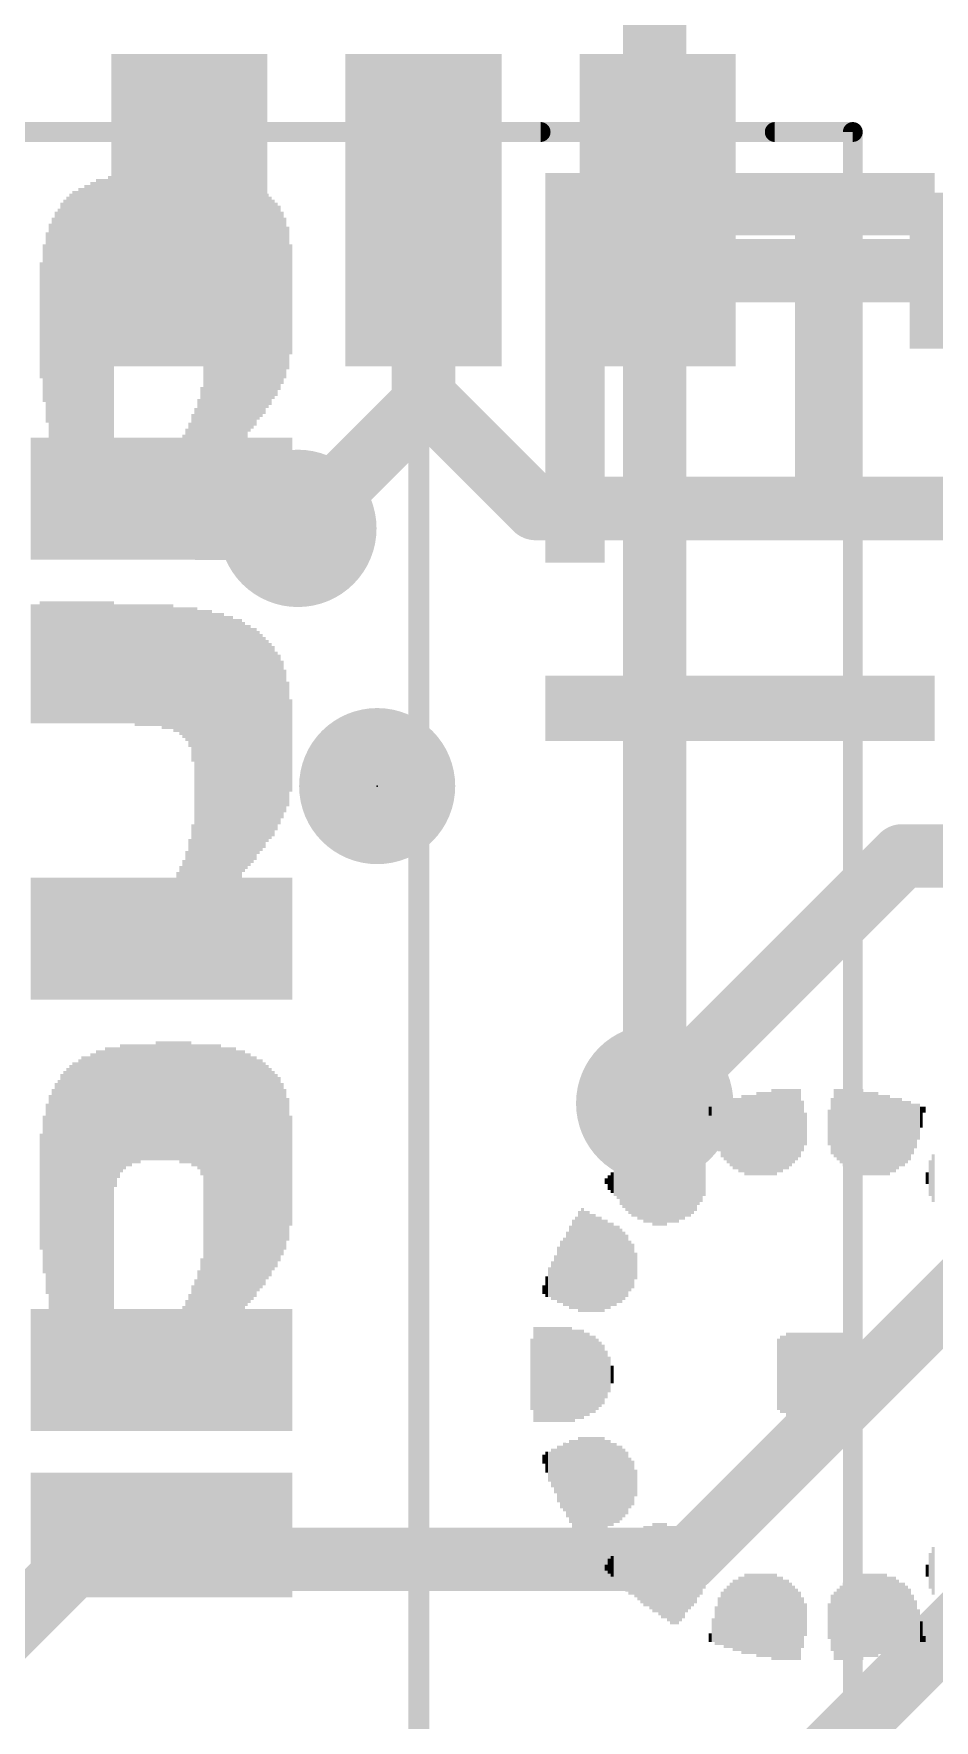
# Model space of a CAD drawing. Extents: x -15.4 to 15.4, y -15.6 to 15.4.
# Drawn here: x 2.75 to 8.52, y -2.17 to 8.63 of the extents above; entities that cross this region are included whole.
import ezdxf

# ---------------------------------------------------------------- set-up
doc = ezdxf.new("R2010")
doc.units = 0
for name, color, linetype in [('1', 12, 'CONTINUOUS'), ('16', 132, 'CONTINUOUS'), ('18', 110, 'CONTINUOUS'), ('20', 53, 'CONTINUOUS'), ('21', 40, 'CONTINUOUS'), ('23', 53, 'CONTINUOUS'), ('51', 253, 'CONTINUOUS'), ('52', 253, 'CONTINUOUS')]:
    doc.layers.add(name, color=color, linetype=linetype)

# ---------------------------------------------------------------- blocks, each defined once
blk = doc.blocks.new('PIE')
at = {"const_width": 0.5}
blk.add_lwpolyline([(0, -0.25, 1), (0, 0.25, 1), (0, -0.25)], format="xyb", dxfattribs=at)
blk = doc.blocks.new('RECT')
blk.add_solid([(-0.5, -0.5), (0.5, -0.5), (-0.5, 0.5), (0.5, 0.5)])
blk = doc.blocks.new('ROUNDV')
at = {"const_width": 0.5}
blk.add_lwpolyline([(0, -0.25, 1), (0, 0.25, 1), (0, -0.25)], format="xyb", dxfattribs=at)

msp = doc.modelspace()

# ---------------------------------------------------------------- linework, layer by layer
at = {"layer": '1', "const_width": 0.4064}
for points in [[(5.25, 6.307), (5.25, 7.5)], [(5.25, 7.5), (5.25, 6.266)], [(7.138, 7.112), (6.75, 7.5)], [(8.889, 7.112), (7.138, 7.112)], [(5.969, 5.588), (5.25, 6.307)], [(5.25, 6.266), (4.445, 5.461)], [(10.414, 5.588), (5.969, 5.588)], [(8.316, 3.363), (6.731, 1.778)], [(9.549, 3.363), (8.316, 3.363)], [(6.943, -1.143), (9.549, 1.463)], [(11.581, 1.363), (7.424, -2.794)], [(-0.75, -4.941), (3.048, -1.143)], [(3.048, -1.143), (6.943, -1.143)]]:
    msp.add_lwpolyline(points, dxfattribs=at)
at = {"layer": '1', "const_width": 0.2032}
for points in [[(5.3516, 7.5, 1), (5.1484, 7.5)], [(5.3516, 7.5, 1), (5.1484, 7.5)], [(6.8218, 7.5718, 1), (6.6782, 7.4282)], [(7.138, 7.2136, 1), (7.138, 7.0104)], [(7.0662, 7.0402, 1), (7.2098, 7.1838)], [(5.3218, 6.3788, 1), (5.1782, 6.2352)], [(5.1484, 6.307, 1), (5.3516, 6.307)], [(5.3218, 6.1942, 1), (5.1782, 6.3378)], [(5.1484, 6.266, 1), (5.3516, 6.266)], [(5.969, 5.6896, 1), (5.969, 5.4864)], [(5.8972, 5.5162, 1), (6.0408, 5.6598)], [(4.3732, 5.5328, 1), (4.5168, 5.3892)], [(8.316, 3.4646, 1), (8.316, 3.2614)], [(8.3878, 3.2912, 1), (8.2442, 3.4348)], [(6.6592, 1.8498, 1), (6.8028, 1.7062)], [(3.048, -1.0414, 1), (3.048, -1.2446)], [(3.1198, -1.2148, 1), (2.9762, -1.0712)], [(6.8712, -1.0712, 1), (7.0148, -1.2148)], [(6.943, -1.2446, 1), (6.943, -1.0414)]]:
    msp.add_lwpolyline(points, format="xyb", dxfattribs=at)
at = {"layer": '16'}
for points, const_width in [([(15.24, 0.762, 0.4142), (0, 15.24)], 0.4064), ([(3.81, 5.5626, 1), (3.81, 5.3594)], 0.2032), ([(4.445, 5.3594, 1), (4.445, 5.5626)], 0.2032), ([(6.6294, 1.778, 1), (6.8326, 1.778)], 0.2032), ([(0.381, -15.367, 0.4142), (15.24, -0.508)], 0.4064)]:
    msp.add_lwpolyline(points, format="xyb", dxfattribs=dict(at, const_width=const_width))
at = {"layer": '16', "const_width": 0.4064}
for points in [[(6.731, 1.778), (6.731, 9.5786)], [(4.445, 5.461), (3.81, 5.461)]]:
    msp.add_lwpolyline(points, dxfattribs=at)
at = {"layer": '20'}
for start, end in [(0, 90), (270, 0)]:
    msp.add_arc((0, 0), 15.24, start, end, dxfattribs=at)
at = {"layer": '21', "const_width": 0.127}
for points in [[(-6, 8), (6, 8)], [(7.5, 8), (8, 8)], [(8, 8), (8, -8)]]:
    msp.add_lwpolyline(points, dxfattribs=at)
at = {"layer": '21', "const_width": 0.0635}
for points in [[(6, 7.9683, 1), (6, 8.0318)], [(7.5, 8.0318, 1), (7.5, 7.9683)], [(8.0318, 8, 1), (7.9683, 8)], [(8, 7.9683, 1), (8, 8.0318)]]:
    msp.add_lwpolyline(points, format="xyb", dxfattribs=at)
at = {"layer": '23'}
msp.add_point((4.953, 3.81), dxfattribs=at)
at = {"layer": '51', "const_width": 0.127}
for points in [[(-8, 8), (8, 8)], [(8, 8), (8, -8)]]:
    msp.add_lwpolyline(points, dxfattribs=at)
at = {"layer": '51', "const_width": 0.0635}
for points in [[(8.0318, 8, 1), (7.9683, 8)], [(8, 7.9683, 1), (8, 8.0318)]]:
    msp.add_lwpolyline(points, format="xyb", dxfattribs=at)

# ---------------------------------------------------------------- block references
at = {"layer": '1'}
for p, xscale, rotation in [((3.75, 7.5), 2, 270), ((5.25, 7.5), 2, 270), ((6.75, 7.5), 2, 270), ((8.889, 7.112), 1.05, 180)]:
    msp.add_blockref('RECT', p, dxfattribs=dict(at, xscale=xscale, rotation=rotation))
msp.add_blockref('PIE', (4.953, 3.81), dxfattribs=at)
at = {"layer": '18', "xscale": 1.008, "yscale": 1.008}
for p in [(4.445, 5.461), (4.445, 5.461), (6.731, 1.778), (6.731, 1.778)]:
    msp.add_blockref('ROUNDV', p, dxfattribs=at)
at = {"layer": '52', "yscale": 0.0191, "rotation": 270}
for p, xscale in [((3.1242, 6.4707), 2.4194), ((3.1433, 6.4707), 2.4194), ((3.1623, 6.4802), 2.4384), ((3.1814, 6.4802), 2.4384), ((3.2004, 6.4802), 2.4384), ((3.2195, 6.4802), 2.4384), ((3.2385, 6.4897), 2.4575), ((3.2576, 6.4897), 2.4575), ((3.2766, 7.2708), 0.8954), ((3.2957, 7.2993), 0.8382), ((3.3147, 7.3184), 0.8001), ((3.3338, 7.3374), 0.8001), ((3.3528, 7.347), 0.7811), ((3.3719, 7.347), 0.7811), ((3.3909, 7.3565), 0.762), ((3.41, 7.3565), 0.762), ((3.429, 7.3565), 0.762), ((3.4481, 7.3565), 0.762), ((3.4671, 7.366), 0.7429), ((3.4862, 7.366), 0.7429), ((3.5052, 7.366), 0.7429), ((3.5243, 7.366), 0.7429), ((3.5433, 7.366), 0.7429), ((3.5624, 7.366), 0.7429), ((3.5814, 7.366), 0.7429), ((3.6005, 7.366), 0.7429), ((3.6195, 7.366), 0.7429), ((3.6386, 7.366), 0.7429), ((3.6576, 7.366), 0.7429), ((3.6766, 7.3565), 0.762), ((3.6957, 7.3565), 0.762), ((3.7147, 7.3565), 0.762), ((3.7338, 7.3565), 0.762), ((3.7529, 7.3565), 0.762), ((3.7719, 7.347), 0.7811), ((3.791, 7.347), 0.7811), ((3.81, 7.3374), 0.8001), ((3.8291, 7.3184), 0.8382), ((3.8481, 6.4992), 2.4765), ((3.8672, 6.4992), 2.4765), ((3.8862, 6.4992), 2.4765), ((3.9053, 6.4992), 2.4765), ((3.9243, 6.4992), 2.4765), ((3.9434, 6.4992), 2.4765), ((3.9624, 6.4897), 2.4575), ((3.9815, 6.4897), 2.4575), ((4.0005, 6.4897), 2.4575), ((4.0196, 6.4897), 2.4575), ((4.0386, 6.4802), 2.4384), ((4.0576, 6.4802), 2.4384), ((4.0767, 6.4802), 2.4384), ((4.0957, 6.4802), 2.4384), ((4.1148, 6.4707), 2.4194), ((4.1338, 6.8802), 1.6002), ((5.1626, -0.7969), 17.0688), ((5.1816, -0.7969), 17.0688), ((5.2007, -0.7969), 17.0688), ((5.2197, -0.7969), 17.0688), ((5.2388, -0.7969), 17.0688), ((5.2578, -0.7969), 17.0688), ((5.2769, -0.7969), 17.0688), ((6.0389, 6.4897), 2.4956), ((6.0579, 6.4897), 2.4956), ((6.077, 6.4897), 2.4956), ((6.096, 6.4897), 2.4956), ((6.1151, 6.4897), 2.4956), ((6.1341, 6.4897), 2.4956), ((6.1532, 6.4897), 2.4956), ((6.1722, 6.4897), 2.4956), ((6.1913, 6.4897), 2.4956), ((6.2103, 6.4897), 2.4956), ((6.2294, 6.4897), 2.4956), ((6.2484, 6.4897), 2.4956), ((6.2675, 6.4897), 2.4956), ((6.2865, 6.4897), 2.4956), ((6.3056, 6.4897), 2.4956), ((6.3246, 6.4897), 2.4956), ((6.3437, 6.4897), 2.4956), ((6.3627, 6.4897), 2.4956), ((6.3818, 6.4897), 2.4956), ((6.4008, 6.4897), 2.4956), ((6.4199, 7.5375), 0.4001), ((6.4389, 7.5375), 0.4001), ((6.458, 7.5375), 0.4001), ((6.477, 7.5375), 0.4001), ((6.4961, 7.5375), 0.4001), ((6.5151, 7.5375), 0.4001), ((6.5342, 7.5375), 0.4001), ((6.5532, 7.5375), 0.4001), ((6.5723, 7.5375), 0.4001), ((6.5913, 7.5375), 0.4001), ((6.6104, 7.5375), 0.4001), ((6.6294, 7.5375), 0.4001), ((6.6485, 7.5375), 0.4001), ((6.6675, 7.5375), 0.4001), ((6.6866, 7.5375), 0.4001), ((6.7056, 7.5375), 0.4001), ((6.7247, 7.5375), 0.4001), ((6.7437, 7.5375), 0.4001), ((6.7628, 7.5375), 0.4001), ((6.7818, 7.5375), 0.4001), ((6.8009, 7.5375), 0.4001), ((6.8199, 7.5375), 0.4001), ((6.839, 7.5375), 0.4001), ((6.858, 7.5375), 0.4001), ((6.8771, 7.5375), 0.4001), ((6.8961, 7.5375), 0.4001), ((6.9152, 7.5375), 0.4001), ((6.9342, 7.5375), 0.4001), ((6.9533, 7.5375), 0.4001), ((6.9723, 7.5375), 0.4001), ((6.9914, 7.5375), 0.4001), ((7.0104, 7.5375), 0.4001), ((7.0295, 7.5375), 0.4001), ((7.0485, 7.5375), 0.4001), ((7.0676, 7.5375), 0.4001), ((7.0866, 7.5375), 0.4001), ((7.1057, 7.5375), 0.4001), ((7.1247, 7.5375), 0.4001), ((7.1438, 7.5375), 0.4001), ((7.1628, 7.5375), 0.4001), ((7.1819, 7.5375), 0.4001), ((7.2009, 7.5375), 0.4001), ((7.22, 7.5375), 0.4001), ((7.239, 7.5375), 0.4001), ((7.2581, 7.5375), 0.4001), ((7.2771, 7.5375), 0.4001), ((7.2961, 7.5375), 0.4001), ((7.3152, 7.5375), 0.4001), ((7.3342, 7.5375), 0.4001), ((7.3533, 7.5375), 0.4001), ((7.3723, 7.5375), 0.4001), ((7.3914, 7.5375), 0.4001), ((7.4104, 7.5375), 0.4001), ((7.4295, 7.5375), 0.4001), ((7.4486, 7.5375), 0.4001), ((7.4676, 7.5375), 0.4001), ((7.4867, 7.5375), 0.4001), ((7.5057, 7.5375), 0.4001), ((7.5248, 7.5375), 0.4001), ((7.5438, 7.5375), 0.4001), ((7.5629, 7.5375), 0.4001), ((7.5819, 7.5375), 0.4001), ((7.601, 7.5375), 0.4001), ((7.62, 7.5375), 0.4001), ((7.6391, 6.604), 2.267), ((7.6581, 6.604), 2.267), ((7.6772, 6.604), 2.267), ((7.6962, 6.604), 2.267), ((7.7153, 6.604), 2.267), ((7.7343, 6.604), 2.267), ((7.7534, 6.604), 2.267), ((7.7724, 6.604), 2.267), ((7.7915, 6.604), 2.267), ((7.8105, 6.604), 2.267), ((7.8296, 6.604), 2.267), ((7.8486, 6.604), 2.267), ((7.8677, 6.604), 2.267), ((7.8867, 6.604), 2.267), ((7.9058, 6.604), 2.267), ((7.9248, 6.604), 2.267), ((7.9439, 6.604), 2.267), ((7.9629, 6.604), 2.267), ((7.982, 6.604), 2.267), ((8.001, 6.604), 2.267), ((8.0201, 7.5375), 0.4001), ((8.0391, 7.5375), 0.4001), ((8.0582, 7.5375), 0.4001), ((8.0772, 7.5375), 0.4001), ((8.0962, 7.5375), 0.4001), ((8.1153, 7.5375), 0.4001), ((8.1343, 7.5375), 0.4001), ((8.1534, 7.5375), 0.4001), ((8.1724, 7.5375), 0.4001), ((8.1915, 7.5375), 0.4001), ((8.2105, 7.5375), 0.4001), ((8.2296, 7.5375), 0.4001), ((8.2486, 7.5375), 0.4001), ((8.2677, 7.5375), 0.4001), ((8.2867, 7.5375), 0.4001), ((8.3058, 7.5375), 0.4001), ((8.3248, 7.5375), 0.4001), ((8.3439, 7.5375), 0.4001), ((8.3629, 7.5375), 0.4001), ((8.382, 7.5375), 0.4001), ((8.401, 7.5375), 0.4001), ((8.4201, 7.5375), 0.4001), ((8.4391, 7.5375), 0.4001), ((8.4582, 7.5375), 0.4001), ((8.4772, 7.5375), 0.4001), ((8.4963, 7.5375), 0.4001), ((8.5153, 7.5375), 0.4001), ((2.9527, 6.4135), 2.3051), ((2.9718, 6.423), 2.3241), ((2.9909, 6.4325), 2.3432), ((3.0099, 6.4421), 2.3622), ((3.029, 6.4421), 2.3622), ((3.048, 6.4516), 2.3813), ((3.0671, 6.4516), 2.3813), ((3.0861, 6.4611), 2.4003), ((3.1052, 6.4611), 2.4003), ((4.1529, 6.8802), 1.5621), ((4.1719, 6.8898), 1.5431), ((4.191, 6.8993), 1.4859), ((4.21, 6.9088), 1.4668), ((4.2291, 6.9088), 1.4287), ((4.2481, 6.9183), 1.3716), ((4.2672, 6.9183), 1.3335), ((4.2862, 6.9279), 1.2764), ((2.8956, 6.3754), 2.2288), ((2.9146, 6.3849), 2.2479), ((2.9337, 6.404), 2.286), ((4.3053, 6.9279), 1.2383), ((4.3243, 6.9374), 1.1811), ((4.3434, 6.9374), 1.1049), ((2.8384, 6.7469), 1.2192), ((2.8575, 6.3373), 2.1526), ((2.8765, 6.3563), 2.1907), ((4.3624, 6.9374), 1.0287), ((4.3815, 6.9374), 0.9144), ((2.8194, 6.7755), 1.0097), ((4.4005, 6.9279), 0.7049), ((2.8004, 6.7945), 0.7429), ((3.81, 5.7753), 1.0287), ((3.8291, 5.8134), 1.1049), ((3.7719, 5.7277), 0.9335), ((3.791, 5.7468), 0.9716), ((3.7147, 5.661), 0.8001), ((3.7338, 5.6801), 0.8382), ((3.7529, 5.6991), 0.8763), ((2.7432, 5.6515), 0.7811), ((2.7623, 5.6515), 0.7811), ((2.7813, 5.6515), 0.7811), ((2.8004, 5.6515), 0.7811), ((2.8194, 5.6515), 0.7811), ((2.8384, 5.6515), 0.7811), ((3.2766, 5.6515), 0.7811), ((3.2957, 5.6515), 0.7811), ((3.3147, 5.6515), 0.7811), ((3.3338, 5.6515), 0.7811), ((3.3528, 5.6515), 0.7811), ((3.3719, 5.6515), 0.7811), ((3.3909, 5.6515), 0.7811), ((3.41, 5.6515), 0.7811), ((3.429, 5.6515), 0.7811), ((3.4481, 5.6515), 0.7811), ((3.4671, 5.6515), 0.7811), ((3.4862, 5.6515), 0.7811), ((3.5052, 5.6515), 0.7811), ((3.5243, 5.6515), 0.7811), ((3.5433, 5.6515), 0.7811), ((3.5624, 5.6515), 0.7811), ((3.5814, 5.6515), 0.7811), ((3.6005, 5.6515), 0.7811), ((3.6195, 5.6515), 0.7811), ((3.6386, 5.6515), 0.7811), ((3.6576, 5.6515), 0.7811), ((3.6766, 5.6515), 0.7811), ((3.6957, 5.6515), 0.7811), ((4.1338, 5.6515), 0.7811), ((4.1529, 5.6515), 0.7811), ((4.1719, 5.6515), 0.7811), ((4.191, 5.6515), 0.7811), ((4.21, 5.6515), 0.7811), ((4.2291, 5.6515), 0.7811), ((4.2481, 5.6515), 0.7811), ((4.2672, 5.6515), 0.7811), ((4.2862, 5.6515), 0.7811), ((4.3053, 5.6515), 0.7811), ((4.3243, 5.6515), 0.7811), ((4.3434, 5.6515), 0.7811), ((4.3624, 5.6515), 0.7811), ((4.3815, 5.6515), 0.7811), ((4.4005, 5.6515), 0.7811), ((2.7432, 4.5942), 0.762), ((2.7623, 4.5942), 0.762), ((2.7813, 4.5942), 0.762), ((2.8004, 4.6037), 0.7811), ((2.8194, 4.6037), 0.7811), ((2.8384, 4.6037), 0.7811), ((2.8575, 4.6037), 0.7811), ((2.8765, 4.6037), 0.7811), ((2.8956, 4.6037), 0.7811), ((2.9146, 4.6037), 0.7811), ((2.9337, 4.6037), 0.7811), ((2.9527, 4.6037), 0.7811), ((2.9718, 4.6037), 0.7811), ((2.9909, 4.6037), 0.7811), ((3.0099, 4.6037), 0.7811), ((3.029, 4.6037), 0.7811), ((3.048, 4.6037), 0.7811), ((3.0671, 4.6037), 0.7811), ((3.0861, 4.6037), 0.7811), ((3.1052, 4.6037), 0.7811), ((3.1242, 4.6037), 0.7811), ((3.1433, 4.6037), 0.7811), ((3.1623, 4.6037), 0.7811), ((3.1814, 4.6037), 0.7811), ((3.2004, 4.6037), 0.7811), ((3.2195, 4.6037), 0.7811), ((3.2385, 4.6037), 0.7811), ((3.2576, 4.6037), 0.7811), ((3.2766, 4.5942), 0.762), ((3.2957, 4.5942), 0.762), ((3.3147, 4.5942), 0.762), ((3.3338, 4.5942), 0.762), ((3.3528, 4.5942), 0.762), ((3.3719, 4.5942), 0.762), ((3.3909, 4.5942), 0.762), ((3.41, 4.5847), 0.7811), ((3.429, 4.5847), 0.7811), ((3.4481, 4.5847), 0.7811), ((3.4671, 4.5847), 0.7811), ((3.4862, 4.5847), 0.7811), ((3.5052, 4.5847), 0.7811), ((3.5243, 4.5847), 0.7811), ((3.5433, 4.5847), 0.7811), ((3.5624, 4.5847), 0.7811), ((3.5814, 4.5752), 0.8001), ((3.6005, 4.5752), 0.8001), ((3.6195, 4.5752), 0.8001), ((3.6386, 4.5752), 0.8001), ((3.6576, 4.5561), 0.8001), ((3.6766, 4.5561), 0.8001), ((3.6957, 4.5466), 0.8192), ((3.7147, 4.5371), 0.8382), ((3.7338, 4.5276), 0.8573), ((3.7529, 4.5085), 0.8954), ((3.7719, 4.4609), 0.9906), ((3.791, 3.6989), 2.5146), ((3.81, 3.6894), 2.4956), ((3.8291, 3.6894), 2.4956), ((3.8481, 3.6894), 2.4956), ((3.8672, 3.6894), 2.4956), ((3.8862, 3.6894), 2.4956), ((3.9053, 3.6798), 2.4765), ((3.9243, 3.6798), 2.4765), ((3.9434, 3.6798), 2.4765), ((3.9624, 3.6798), 2.4765), ((3.9815, 3.6703), 2.4575), ((4.0005, 3.6703), 2.4575), ((4.0196, 3.6703), 2.4575), ((4.0386, 3.6608), 2.4384), ((4.0576, 3.6608), 2.4384), ((4.0767, 3.6608), 2.4384), ((4.0957, 4.0608), 1.6002), ((4.1148, 4.0608), 1.5621), ((4.1338, 4.0704), 1.5431), ((4.1529, 4.0704), 1.505), ((4.1719, 4.0799), 1.4859), ((4.191, 4.0894), 1.4287), ((4.21, 4.0894), 1.3907), ((4.2291, 4.0894), 1.3526), ((4.2481, 4.0989), 1.2954), ((4.2672, 4.0989), 1.2573), ((4.2862, 4.0989), 1.2192), ((4.3053, 4.0989), 1.143), ((4.3243, 4.1085), 1.0858), ((4.3434, 4.1085), 1.0097), ((4.3624, 4.0989), 0.9144), ((4.3815, 4.0799), 0.8001), ((6.0389, 4.3085), 0.4191), ((6.0579, 4.3085), 0.4191), ((6.077, 4.3085), 0.4191), ((6.096, 4.3085), 0.4191), ((6.1151, 4.3085), 0.4191), ((6.1341, 4.3085), 0.4191), ((6.1532, 4.3085), 0.4191), ((6.1722, 4.3085), 0.4191), ((6.1913, 4.3085), 0.4191), ((6.2103, 4.3085), 0.4191), ((6.2294, 4.3085), 0.4191), ((6.2484, 4.3085), 0.4191), ((6.2675, 4.3085), 0.4191), ((6.2865, 4.3085), 0.4191), ((6.3056, 4.3085), 0.4191), ((6.3246, 4.3085), 0.4191), ((6.3437, 4.3085), 0.4191), ((6.3627, 4.3085), 0.4191), ((6.3818, 4.3085), 0.4191), ((6.4008, 4.3085), 0.4191), ((6.4199, 4.3085), 0.4191), ((6.4389, 4.3085), 0.4191), ((6.458, 4.3085), 0.4191), ((6.477, 4.3085), 0.4191), ((6.4961, 4.3085), 0.4191), ((6.5151, 4.3085), 0.4191), ((6.5342, 4.3085), 0.4191), ((6.5532, 4.3085), 0.4191), ((6.5723, 4.3085), 0.4191), ((6.5913, 4.3085), 0.4191), ((6.6104, 4.3085), 0.4191), ((6.6294, 4.3085), 0.4191), ((6.6485, 4.3085), 0.4191), ((6.6675, 4.3085), 0.4191), ((6.6866, 4.3085), 0.4191), ((6.7056, 4.3085), 0.4191), ((6.7247, 4.3085), 0.4191), ((6.7437, 4.3085), 0.4191), ((6.7628, 4.3085), 0.4191), ((6.7818, 4.3085), 0.4191), ((6.8009, 4.3085), 0.4191), ((6.8199, 4.3085), 0.4191), ((6.839, 4.3085), 0.4191), ((6.858, 4.3085), 0.4191), ((6.8771, 4.3085), 0.4191), ((6.8961, 4.3085), 0.4191), ((6.9152, 4.3085), 0.4191), ((6.9342, 4.3085), 0.4191), ((6.9533, 4.3085), 0.4191), ((6.9723, 4.3085), 0.4191), ((6.9914, 4.3085), 0.4191), ((7.0104, 4.3085), 0.4191), ((7.0295, 4.3085), 0.4191), ((7.0485, 4.3085), 0.4191), ((7.0676, 4.3085), 0.4191), ((7.0866, 4.3085), 0.4191), ((7.1057, 4.3085), 0.4191), ((7.1247, 4.3085), 0.4191), ((7.1438, 4.3085), 0.4191), ((7.1628, 4.3085), 0.4191), ((7.1819, 4.3085), 0.4191), ((7.2009, 4.3085), 0.4191), ((7.22, 4.3085), 0.4191), ((7.239, 4.3085), 0.4191), ((7.2581, 4.3085), 0.4191), ((7.2771, 4.3085), 0.4191), ((7.2961, 4.3085), 0.4191), ((7.3152, 4.3085), 0.4191), ((7.3342, 4.3085), 0.4191), ((7.3533, 4.3085), 0.4191), ((7.3723, 4.3085), 0.4191), ((7.3914, 4.3085), 0.4191), ((7.4104, 4.3085), 0.4191), ((7.4295, 4.3085), 0.4191), ((7.4486, 4.3085), 0.4191), ((7.4676, 4.3085), 0.4191), ((7.4867, 4.3085), 0.4191), ((7.5057, 4.3085), 0.4191), ((7.5248, 4.3085), 0.4191), ((7.5438, 4.3085), 0.4191), ((7.5629, 4.3085), 0.4191), ((7.5819, 4.3085), 0.4191), ((7.601, 4.3085), 0.4191), ((7.62, 4.3085), 0.4191), ((7.6391, 4.3085), 0.4191), ((7.6581, 4.3085), 0.4191), ((7.6772, 4.3085), 0.4191), ((7.6962, 4.3085), 0.4191), ((7.7153, 4.3085), 0.4191), ((7.7343, 4.3085), 0.4191), ((7.7534, 4.3085), 0.4191), ((7.7724, 4.3085), 0.4191), ((7.7915, 4.3085), 0.4191), ((7.8105, 4.3085), 0.4191), ((7.8296, 4.3085), 0.4191), ((7.8486, 4.3085), 0.4191), ((7.8677, 4.3085), 0.4191), ((7.8867, 4.3085), 0.4191), ((7.9058, 4.3085), 0.4191), ((7.9248, 4.3085), 0.4191), ((7.9439, 4.3085), 0.4191), ((7.9629, 4.3085), 0.4191), ((7.982, 4.3085), 0.4191), ((8.001, 4.3085), 0.4191), ((8.0201, 4.3085), 0.4191), ((8.0391, 4.3085), 0.4191), ((8.0582, 4.3085), 0.4191), ((8.0772, 4.3085), 0.4191), ((8.0962, 4.3085), 0.4191), ((8.1153, 4.3085), 0.4191), ((8.1343, 4.3085), 0.4191), ((8.1534, 4.3085), 0.4191), ((8.1724, 4.3085), 0.4191), ((8.1915, 4.3085), 0.4191), ((8.2105, 4.3085), 0.4191), ((8.2296, 4.3085), 0.4191), ((8.2486, 4.3085), 0.4191), ((8.2677, 4.3085), 0.4191), ((8.2867, 4.3085), 0.4191), ((8.3058, 4.3085), 0.4191), ((8.3248, 4.3085), 0.4191), ((8.3439, 4.3085), 0.4191), ((8.3629, 4.3085), 0.4191), ((8.382, 4.3085), 0.4191), ((8.401, 4.3085), 0.4191), ((8.4201, 4.3085), 0.4191), ((8.4391, 4.3085), 0.4191), ((8.4582, 4.3085), 0.4191), ((8.4772, 4.3085), 0.4191), ((8.4963, 4.3085), 0.4191), ((8.5153, 4.3085), 0.4191), ((4.4005, 4.0704), 0.5906), ((3.7719, 3.0036), 1.124), ((3.7529, 2.9559), 1.0287), ((3.7338, 2.9178), 0.9525), ((3.6766, 2.8512), 0.8192), ((3.6957, 2.8702), 0.8573), ((3.7147, 2.8893), 0.8954), ((2.7432, 2.8321), 0.7811), ((2.7623, 2.8321), 0.7811), ((2.7813, 2.8321), 0.7811), ((2.8004, 2.8321), 0.7811), ((2.8194, 2.8321), 0.7811), ((2.8384, 2.8321), 0.7811), ((2.8575, 2.8321), 0.7811), ((2.8765, 2.8321), 0.7811), ((2.8956, 2.8321), 0.7811), ((2.9146, 2.8321), 0.7811), ((2.9337, 2.8321), 0.7811), ((2.9527, 2.8321), 0.7811), ((2.9718, 2.8321), 0.7811), ((2.9909, 2.8321), 0.7811), ((3.0099, 2.8321), 0.7811), ((3.029, 2.8321), 0.7811), ((3.048, 2.8321), 0.7811), ((3.0671, 2.8321), 0.7811), ((3.0861, 2.8321), 0.7811), ((3.1052, 2.8321), 0.7811), ((3.1242, 2.8321), 0.7811), ((3.1433, 2.8321), 0.7811), ((3.1623, 2.8321), 0.7811), ((3.1814, 2.8321), 0.7811), ((3.2004, 2.8321), 0.7811), ((3.2195, 2.8321), 0.7811), ((3.2385, 2.8321), 0.7811), ((3.2576, 2.8321), 0.7811), ((3.2766, 2.8321), 0.7811), ((3.2957, 2.8321), 0.7811), ((3.3147, 2.8321), 0.7811), ((3.3338, 2.8321), 0.7811), ((3.3528, 2.8321), 0.7811), ((3.3719, 2.8321), 0.7811), ((3.3909, 2.8321), 0.7811), ((3.41, 2.8321), 0.7811), ((3.429, 2.8321), 0.7811), ((3.4481, 2.8321), 0.7811), ((3.4671, 2.8321), 0.7811), ((3.4862, 2.8321), 0.7811), ((3.5052, 2.8321), 0.7811), ((3.5243, 2.8321), 0.7811), ((3.5433, 2.8321), 0.7811), ((3.5624, 2.8321), 0.7811), ((3.5814, 2.8321), 0.7811), ((3.6005, 2.8321), 0.7811), ((3.6195, 2.8321), 0.7811), ((3.6386, 2.8321), 0.7811), ((3.6576, 2.8321), 0.7811), ((4.0957, 2.8321), 0.7811), ((4.1148, 2.8321), 0.7811), ((4.1338, 2.8321), 0.7811), ((4.1529, 2.8321), 0.7811), ((4.1719, 2.8321), 0.7811), ((4.191, 2.8321), 0.7811), ((4.21, 2.8321), 0.7811), ((4.2291, 2.8321), 0.7811), ((4.2481, 2.8321), 0.7811), ((4.2672, 2.8321), 0.7811), ((4.2862, 2.8321), 0.7811), ((4.3053, 2.8321), 0.7811), ((4.3243, 2.8321), 0.7811), ((4.3434, 2.8321), 0.7811), ((4.3624, 2.8321), 0.7811), ((4.3815, 2.8321), 0.7811), ((4.4005, 2.8321), 0.7811), ((3.5433, 1.7939), 0.762), ((3.5624, 1.7939), 0.762), ((3.5814, 1.7939), 0.762), ((3.6005, 1.7939), 0.762), ((3.6195, 1.7939), 0.762), ((3.6386, 1.7939), 0.762), ((3.6576, 1.7939), 0.762), ((3.6766, 1.7939), 0.762), ((3.6957, 1.7844), 0.7811), ((3.7147, 1.7844), 0.7811), ((3.7338, 1.7844), 0.7811), ((3.7529, 1.7844), 0.7811), ((3.048, 0.87), 2.3813), ((3.0671, 0.8795), 2.4003), ((3.0861, 0.8795), 2.4003), ((3.1052, 0.8795), 2.4003), ((3.1242, 0.889), 2.4194), ((3.1433, 0.889), 2.4194), ((3.1623, 0.8985), 2.4384), ((3.1814, 0.8985), 2.4384), ((3.2004, 0.8985), 2.4384), ((3.2195, 0.9081), 2.4575), ((3.2385, 0.9081), 2.4575), ((3.2576, 0.9081), 2.4575), ((3.2766, 1.6891), 0.8954), ((3.2957, 1.7177), 0.8382), ((3.3147, 1.7463), 0.8192), ((3.3338, 1.7558), 0.8001), ((3.3528, 1.7653), 0.7811), ((3.3719, 1.7653), 0.7811), ((3.3909, 1.7748), 0.762), ((3.41, 1.7748), 0.762), ((3.429, 1.7748), 0.762), ((3.4481, 1.7844), 0.7429), ((3.4671, 1.7844), 0.7429), ((3.4862, 1.7844), 0.7429), ((3.5052, 1.7844), 0.7429), ((3.5243, 1.7844), 0.7429), ((3.7719, 1.7653), 0.7811), ((3.791, 1.7653), 0.7811), ((3.81, 1.7558), 0.8001), ((3.8291, 1.7367), 0.8382), ((3.8481, 0.9176), 2.4765), ((3.8672, 0.9176), 2.4765), ((3.8862, 0.9176), 2.4765), ((3.9053, 0.9176), 2.4765), ((3.9243, 0.9176), 2.4765), ((3.9434, 0.9176), 2.4765), ((3.9624, 0.9081), 2.4575), ((3.9815, 0.9081), 2.4575), ((4.0005, 0.9081), 2.4575), ((4.0196, 0.9081), 2.4575), ((4.0386, 0.9081), 2.4575), ((4.0576, 0.8985), 2.4384), ((4.0767, 0.8985), 2.4384), ((4.0957, 0.8985), 2.4384), ((4.1148, 1.2891), 1.6193), ((4.1338, 1.2986), 1.6002), ((4.1529, 1.2986), 1.5621), ((4.1719, 1.3081), 1.5431), ((4.191, 1.3176), 1.4859), ((4.21, 1.3272), 1.4668), ((2.9337, 0.8223), 2.286), ((2.9527, 0.8319), 2.3051), ((2.9718, 0.8414), 2.3241), ((2.9909, 0.8509), 2.3432), ((3.0099, 0.8604), 2.3622), ((3.029, 0.8604), 2.3622), ((4.2291, 1.3272), 1.4287), ((4.2481, 1.3367), 1.3716), ((4.2672, 1.3367), 1.3335), ((4.2862, 1.3462), 1.2764), ((4.3053, 1.3462), 1.2383), ((4.3243, 1.3557), 1.1811), ((2.8765, 0.7747), 2.1907), ((2.8956, 0.7938), 2.2288), ((2.9146, 0.8033), 2.2479), ((4.3434, 1.3557), 1.1049), ((4.3624, 1.3557), 1.0287), ((7.3914, 1.5843), 0.5334), ((7.4104, 1.5843), 0.5334), ((7.4295, 1.5843), 0.5334), ((7.4486, 1.5843), 0.5334), ((7.4676, 1.5843), 0.5334), ((7.4867, 1.5938), 0.5524), ((7.5057, 1.5938), 0.5524), ((7.5248, 1.6034), 0.5334), ((7.5438, 1.6034), 0.5334), ((7.5629, 1.6129), 0.5143), ((7.5819, 1.6129), 0.5143), ((7.601, 1.6224), 0.4953), ((7.62, 1.632), 0.4763), ((7.6391, 1.6415), 0.4572), ((7.6581, 1.651), 0.4382), ((7.8867, 1.651), 0.4382), ((7.9058, 1.6415), 0.4572), ((7.9248, 1.632), 0.4763), ((7.9439, 1.6224), 0.4953), ((7.9629, 1.6129), 0.5143), ((7.982, 1.6129), 0.5143), ((8.001, 1.6034), 0.5334), ((8.0201, 1.6034), 0.5334), ((8.0391, 1.5938), 0.5524), ((8.0582, 1.5938), 0.5524), ((8.0772, 1.5843), 0.5334), ((8.0962, 1.5843), 0.5334), ((8.1153, 1.5843), 0.5334), ((8.1343, 1.5843), 0.5334), ((8.1534, 1.5843), 0.5334), ((2.8384, 1.1652), 1.2192), ((2.8575, 0.7557), 2.1526), ((4.3815, 1.3557), 0.9144), ((7.0866, 1.7272), 0.0571), ((7.1057, 1.6796), 0.1524), ((7.1247, 1.651), 0.2477), ((7.1438, 1.6224), 0.3048), ((7.1628, 1.6034), 0.3429), ((7.1819, 1.6034), 0.381), ((7.2009, 1.5938), 0.4001), ((7.22, 1.5843), 0.4191), ((7.239, 1.5843), 0.4572), ((7.2581, 1.5843), 0.4572), ((7.2771, 1.5748), 0.4763), ((7.2961, 1.5843), 0.4953), ((7.3152, 1.5748), 0.5143), ((7.3342, 1.5748), 0.5143), ((7.3533, 1.5748), 0.5143), ((7.3723, 1.5748), 0.5143), ((7.6772, 1.632), 0.3239), ((7.8486, 1.6224), 0.2286), ((7.8677, 1.632), 0.3619), ((8.1724, 1.5748), 0.5143), ((8.1915, 1.5748), 0.5143), ((8.2105, 1.5748), 0.5143), ((8.2296, 1.5748), 0.5143), ((8.2486, 1.5748), 0.4763), ((8.2677, 1.5748), 0.4763), ((8.2867, 1.5843), 0.4572), ((8.3058, 1.5938), 0.4382), ((8.3248, 1.5843), 0.4191), ((8.3439, 1.5938), 0.4001), ((8.3629, 1.6034), 0.381), ((8.382, 1.6129), 0.3239), ((8.401, 1.632), 0.2858), ((8.4201, 1.6605), 0.2286), ((8.4391, 1.6891), 0.1333), ((8.4582, 1.7367), 0.0381), ((2.8194, 1.1938), 1.0097), ((4.4005, 1.3462), 0.7049), ((6.8199, 1.3176), 0.6096), ((6.839, 1.3272), 0.6287), ((6.858, 1.3272), 0.6287), ((6.8771, 1.3272), 0.6287), ((6.8961, 1.3272), 0.5906), ((7.6962, 1.6129), 0.2096), ((2.8004, 1.2128), 0.7429), ((6.6675, 1.27), 0.5143), ((6.6866, 1.27), 0.5143), ((6.7056, 1.2795), 0.5334), ((6.7247, 1.2795), 0.5715), ((6.7437, 1.2795), 0.5715), ((6.7628, 1.2891), 0.5906), ((6.7818, 1.2986), 0.6096), ((6.8009, 1.2986), 0.6096), ((6.9152, 1.3176), 0.5715), ((6.9342, 1.3081), 0.5143), ((6.9533, 1.2986), 0.4953), ((6.9723, 1.2986), 0.4572), ((6.5342, 1.2605), 0.3048), ((6.5532, 1.2605), 0.3429), ((6.5723, 1.2605), 0.381), ((6.5913, 1.251), 0.4001), ((6.6104, 1.2605), 0.4191), ((6.6294, 1.2605), 0.4572), ((6.6485, 1.27), 0.4763), ((6.9914, 1.2986), 0.4191), ((7.0104, 1.2986), 0.3429), ((7.0295, 1.2986), 0.3048), ((7.0485, 1.2986), 0.2286), ((8.4963, 1.2986), 0.2286), ((8.5153, 1.2986), 0.3048), ((6.4199, 1.2795), 0.0381), ((6.4389, 1.27), 0.0953), ((6.458, 1.27), 0.1333), ((6.477, 1.27), 0.1715), ((6.4961, 1.27), 0.2096), ((6.5151, 1.2605), 0.2667), ((8.4772, 1.2986), 0.0762), ((6.2484, 0.7652), 0.6477), ((6.2675, 0.7747), 0.6668), ((6.2865, 0.7652), 0.6477), ((6.3056, 0.7652), 0.6477), ((6.1913, 0.7271), 0.5334), ((6.2103, 0.7461), 0.5715), ((6.2294, 0.7557), 0.5906), ((6.3246, 0.7557), 0.6287), ((6.3437, 0.7557), 0.6287), ((6.3627, 0.7461), 0.6096), ((6.3818, 0.7461), 0.6096), ((6.4008, 0.7366), 0.5906), ((6.4199, 0.7461), 0.5715), ((6.4389, 0.7366), 0.5524), ((6.458, 0.7461), 0.5334), ((6.477, 0.7366), 0.5143), ((6.4961, 0.7461), 0.4953), ((6.5151, 0.7366), 0.4763), ((6.1341, 0.6985), 0.4001), ((6.1532, 0.6985), 0.4382), ((6.1722, 0.7176), 0.4763), ((6.5342, 0.7366), 0.4382), ((6.5532, 0.7366), 0.4001), ((6.5723, 0.7366), 0.3239), ((6.5913, 0.7366), 0.2858), ((3.8291, 0.2318), 1.1049), ((6.077, 0.6413), 0.2477), ((6.096, 0.6604), 0.2858), ((6.1151, 0.6794), 0.3619), ((6.6104, 0.7366), 0.1715), ((3.791, 0.1651), 0.9716), ((3.81, 0.1937), 1.0287), ((6.0389, 0.6033), 0.1333), ((6.0579, 0.6318), 0.1905), ((3.7529, 0.1175), 0.8763), ((3.7719, 0.1461), 0.9335), ((6.0198, 0.5842), 0.0571), ((2.7432, 0.0699), 0.7811), ((2.7623, 0.0699), 0.7811), ((2.7813, 0.0699), 0.7811), ((2.8004, 0.0699), 0.7811), ((2.8194, 0.0699), 0.7811), ((2.8384, 0.0699), 0.7811), ((3.2766, 0.0699), 0.7811), ((3.2957, 0.0699), 0.7811), ((3.3147, 0.0699), 0.7811), ((3.3338, 0.0699), 0.7811), ((3.3528, 0.0699), 0.7811), ((3.3719, 0.0699), 0.7811), ((3.3909, 0.0699), 0.7811), ((3.41, 0.0699), 0.7811), ((3.429, 0.0699), 0.7811), ((3.4481, 0.0699), 0.7811), ((3.4671, 0.0699), 0.7811), ((3.4862, 0.0699), 0.7811), ((3.5052, 0.0699), 0.7811), ((3.5243, 0.0699), 0.7811), ((3.5433, 0.0699), 0.7811), ((3.5624, 0.0699), 0.7811), ((3.5814, 0.0699), 0.7811), ((3.6005, 0.0699), 0.7811), ((3.6195, 0.0699), 0.7811), ((3.6386, 0.0699), 0.7811), ((3.6576, 0.0699), 0.7811), ((3.6766, 0.0699), 0.7811), ((3.6957, 0.0699), 0.7811), ((3.7147, 0.0794), 0.8001), ((3.7338, 0.0984), 0.8382), ((4.1148, 0.0699), 0.7811), ((4.1338, 0.0699), 0.7811), ((4.1529, 0.0699), 0.7811), ((4.1719, 0.0699), 0.7811), ((4.191, 0.0699), 0.7811), ((4.21, 0.0699), 0.7811), ((4.2291, 0.0699), 0.7811), ((4.2481, 0.0699), 0.7811), ((4.2672, 0.0699), 0.7811), ((4.2862, 0.0699), 0.7811), ((4.3053, 0.0699), 0.7811), ((4.3243, 0.0699), 0.7811), ((4.3434, 0.0699), 0.7811), ((4.3624, 0.0699), 0.7811), ((4.3815, 0.0699), 0.7811), ((4.4005, 0.0699), 0.7811), ((5.9627, 0.0413), 0.6096), ((5.9817, 0.0413), 0.6096), ((6.0008, 0.0413), 0.6096), ((6.0198, 0.0413), 0.6096), ((6.0389, 0.0413), 0.6096), ((6.0579, 0.0413), 0.6096), ((6.077, 0.0413), 0.6096), ((6.096, 0.0413), 0.6096), ((6.1151, 0.0413), 0.6096), ((6.1341, 0.0413), 0.6096), ((6.1532, 0.0413), 0.6096), ((6.1722, 0.0413), 0.6096), ((6.1913, 0.0413), 0.6096), ((6.2103, 0.0318), 0.5906), ((6.2294, 0.0413), 0.5715), ((6.2484, 0.0413), 0.5715), ((6.2675, 0.0413), 0.5715), ((5.9436, 0.0413), 0.4572), ((6.2865, 0.0413), 0.5334), ((6.3056, 0.0413), 0.5334), ((6.3246, 0.0413), 0.4953), ((6.3437, 0.0413), 0.4953), ((6.3627, 0.0413), 0.4572), ((6.3818, 0.0413), 0.4191), ((6.4008, 0.0413), 0.381), ((7.5248, 0.0413), 0.4572), ((7.5438, 0.0413), 0.4953), ((7.5629, 0.0413), 0.4953), ((7.5819, 0.0413), 0.5334), ((7.601, 0.0413), 0.5334), ((7.62, 0.0413), 0.5334), ((7.6391, 0.0413), 0.5334), ((7.6581, 0.0413), 0.5334), ((7.6772, 0.0413), 0.5334), ((7.6962, 0.0413), 0.5334), ((7.7153, 0.0413), 0.5334), ((7.7343, 0.0413), 0.5334), ((7.7534, 0.0413), 0.5334), ((7.7724, 0.0413), 0.5334), ((7.7915, 0.0413), 0.5334), ((7.8105, 0.0413), 0.5334), ((7.8296, 0.0413), 0.5334), ((7.8486, 0.0413), 0.5334), ((7.8677, 0.0413), 0.5334), ((7.8867, 0.0413), 0.5334), ((7.9058, 0.0413), 0.5334), ((7.9248, 0.0413), 0.5334), ((7.9439, 0.0413), 0.5334), ((7.9629, 0.0413), 0.5334), ((7.982, 0.0413), 0.4953), ((8.001, 0.0413), 0.4953), ((8.0201, 0.0413), 0.4572), ((6.4199, 0.0413), 0.3048), ((6.4389, 0.0413), 0.2286), ((6.458, 0.0413), 0.1143), ((6.1151, -0.5969), 0.3619), ((6.1341, -0.6159), 0.4001), ((6.1532, -0.6159), 0.4382), ((6.1722, -0.635), 0.4763), ((6.1913, -0.6445), 0.5334), ((6.2103, -0.6636), 0.5715), ((6.2294, -0.6731), 0.5906), ((6.2484, -0.6826), 0.6477), ((6.2675, -0.6922), 0.6668), ((6.2865, -0.6826), 0.6477), ((6.3056, -0.6826), 0.6477), ((6.3246, -0.6731), 0.6287), ((6.3437, -0.6731), 0.6287), ((6.3627, -0.6636), 0.6096), ((6.3818, -0.6636), 0.6096), ((6.4008, -0.6541), 0.5906), ((6.4199, -0.6636), 0.5715), ((6.4389, -0.6541), 0.5524), ((6.458, -0.6636), 0.5334), ((6.477, -0.6541), 0.5143), ((6.4961, -0.6636), 0.4953), ((6.5151, -0.6541), 0.4763), ((6.0198, -0.5017), 0.0571), ((6.0389, -0.5207), 0.1333), ((6.0579, -0.5493), 0.1905), ((6.077, -0.5588), 0.2477), ((6.096, -0.5778), 0.2858), ((6.5342, -0.6541), 0.4382), ((6.5532, -0.6541), 0.4001), ((6.5723, -0.6541), 0.3239), ((6.5913, -0.6541), 0.2858), ((2.7432, -0.9874), 0.8001), ((2.7623, -0.9874), 0.8001), ((2.7813, -0.9874), 0.8001), ((2.8004, -0.9874), 0.8001), ((2.8194, -0.9874), 0.8001), ((2.8384, -0.9874), 0.8001), ((2.8575, -0.9874), 0.8001), ((2.8765, -0.9874), 0.8001), ((2.8956, -0.9874), 0.8001), ((2.9146, -0.9874), 0.8001), ((2.9337, -0.9874), 0.8001), ((2.9527, -0.9874), 0.8001), ((2.9718, -0.9874), 0.8001), ((2.9909, -0.9874), 0.8001), ((3.0099, -0.9874), 0.8001), ((3.029, -0.9874), 0.8001), ((3.048, -0.9874), 0.8001), ((3.0671, -0.9874), 0.8001), ((3.0861, -0.9874), 0.8001), ((3.1052, -0.9874), 0.8001), ((3.1242, -0.9874), 0.8001), ((3.1433, -0.9874), 0.8001), ((3.1623, -0.9874), 0.8001), ((3.1814, -0.9874), 0.8001), ((3.2004, -0.9874), 0.8001), ((3.2195, -0.9874), 0.8001), ((3.2385, -0.9874), 0.8001), ((3.2576, -0.9874), 0.8001), ((3.2766, -0.9874), 0.8001), ((3.2957, -0.9874), 0.8001), ((3.3147, -0.9874), 0.8001), ((3.3338, -0.9874), 0.8001), ((3.3528, -0.9874), 0.8001), ((3.3719, -0.9874), 0.8001), ((3.3909, -0.9874), 0.8001), ((3.41, -0.9874), 0.8001), ((3.429, -0.9874), 0.8001), ((3.4481, -0.9874), 0.8001), ((3.4671, -0.9874), 0.8001), ((3.4862, -0.9874), 0.8001), ((3.5052, -0.9874), 0.8001), ((3.5243, -0.9874), 0.8001), ((3.5433, -0.9874), 0.8001), ((3.5624, -0.9874), 0.8001), ((3.5814, -0.9874), 0.8001), ((3.6005, -0.9874), 0.8001), ((3.6195, -0.9874), 0.8001), ((3.6386, -0.9874), 0.8001), ((3.6576, -0.9874), 0.8001), ((3.6766, -0.9874), 0.8001), ((3.6957, -0.9874), 0.8001), ((3.7147, -0.9874), 0.8001), ((3.7338, -0.9874), 0.8001), ((3.7529, -0.9874), 0.8001), ((3.7719, -0.9874), 0.8001), ((3.791, -0.9874), 0.8001), ((3.81, -0.9874), 0.8001), ((3.8291, -0.9874), 0.8001), ((3.8481, -0.9874), 0.8001), ((3.8672, -0.9874), 0.8001), ((3.8862, -0.9874), 0.8001), ((3.9053, -0.9874), 0.8001), ((3.9243, -0.9874), 0.8001), ((3.9434, -0.9874), 0.8001), ((3.9624, -0.9874), 0.8001), ((3.9815, -0.9874), 0.8001), ((4.0005, -0.9874), 0.8001), ((4.0196, -0.9874), 0.8001), ((4.0386, -0.9874), 0.8001), ((4.0576, -0.9874), 0.8001), ((4.0767, -0.9874), 0.8001), ((4.0957, -0.9874), 0.8001), ((4.1148, -0.9874), 0.8001), ((4.1338, -0.9874), 0.8001), ((4.1529, -0.9874), 0.8001), ((4.1719, -0.9874), 0.8001), ((4.191, -0.9874), 0.8001), ((4.21, -0.9874), 0.8001), ((4.2291, -0.9874), 0.8001), ((4.2481, -0.9874), 0.8001), ((4.2672, -0.9874), 0.8001), ((4.2862, -0.9874), 0.8001), ((4.3053, -0.9874), 0.8001), ((4.3243, -0.9874), 0.8001), ((4.3434, -0.9874), 0.8001), ((4.3624, -0.9874), 0.8001), ((4.3815, -0.9874), 0.8001), ((4.4005, -0.9874), 0.8001), ((6.6104, -0.6541), 0.1715), ((6.5913, -1.1684), 0.4001), ((6.6104, -1.1779), 0.4191), ((6.6294, -1.1779), 0.4572), ((6.6485, -1.1875), 0.4763), ((6.6675, -1.1875), 0.5143), ((6.6866, -1.1875), 0.5143), ((6.7056, -1.197), 0.5334), ((6.7247, -1.197), 0.5715), ((6.7437, -1.197), 0.5715), ((6.7628, -1.2065), 0.5906), ((6.7818, -1.216), 0.6096), ((6.8009, -1.216), 0.6096), ((6.8199, -1.2351), 0.6096), ((6.839, -1.2446), 0.6287), ((6.858, -1.2446), 0.6287), ((6.8771, -1.2446), 0.6287), ((6.8961, -1.2446), 0.5906), ((6.9152, -1.2351), 0.5715), ((6.9342, -1.2256), 0.5143), ((6.9533, -1.216), 0.4953), ((6.5151, -1.1779), 0.2667), ((6.5342, -1.1779), 0.3048), ((6.5532, -1.1779), 0.3429), ((6.5723, -1.1779), 0.381), ((6.9723, -1.216), 0.4572), ((6.9914, -1.216), 0.4191), ((7.0104, -1.216), 0.3429), ((7.0295, -1.216), 0.3048), ((8.5153, -1.216), 0.3048), ((6.4199, -1.197), 0.0381), ((6.4389, -1.1875), 0.0953), ((6.458, -1.1875), 0.1333), ((6.477, -1.1875), 0.1715), ((6.4961, -1.1875), 0.2096), ((7.0485, -1.216), 0.2286), ((8.4772, -1.216), 0.0762), ((8.4963, -1.216), 0.2286), ((7.22, -1.5018), 0.4191), ((7.239, -1.5018), 0.4572), ((7.2581, -1.5018), 0.4572), ((7.2771, -1.4923), 0.4763), ((7.2961, -1.5018), 0.4953), ((7.3152, -1.4923), 0.5143), ((7.3342, -1.4923), 0.5143), ((7.3533, -1.4923), 0.5143), ((7.3723, -1.4923), 0.5143), ((7.3914, -1.5018), 0.5334), ((7.4104, -1.5018), 0.5334), ((7.4295, -1.5018), 0.5334), ((7.4486, -1.5018), 0.5334), ((7.4676, -1.5018), 0.5334), ((7.4867, -1.5113), 0.5524), ((7.5057, -1.5113), 0.5524), ((7.5248, -1.5208), 0.5334), ((7.5438, -1.5208), 0.5334), ((7.5629, -1.5304), 0.5143), ((7.5819, -1.5304), 0.5143), ((7.601, -1.5399), 0.4953), ((7.9439, -1.5399), 0.4953), ((7.9629, -1.5304), 0.5143), ((7.982, -1.5304), 0.5143), ((8.001, -1.5208), 0.5334), ((8.0201, -1.5208), 0.5334), ((8.0391, -1.5113), 0.5524), ((8.0582, -1.5113), 0.5524), ((8.0772, -1.5018), 0.5334), ((8.0962, -1.5018), 0.5334), ((8.1153, -1.5018), 0.5334), ((8.1343, -1.5018), 0.5334), ((8.1534, -1.5018), 0.5334), ((8.1724, -1.4923), 0.5143), ((8.1915, -1.4923), 0.5143), ((8.2105, -1.4923), 0.5143), ((8.2296, -1.5018), 0.4953), ((8.2486, -1.4923), 0.4763), ((8.2677, -1.4923), 0.4763), ((8.2867, -1.5018), 0.4572), ((8.3058, -1.5113), 0.4382), ((8.3248, -1.5018), 0.4191), ((7.1438, -1.5399), 0.3048), ((7.1628, -1.5208), 0.3429), ((7.1819, -1.5208), 0.381), ((7.2009, -1.5113), 0.4001), ((7.62, -1.5494), 0.4763), ((7.6391, -1.5589), 0.4572), ((7.6581, -1.5685), 0.4382), ((7.6772, -1.5494), 0.3239), ((7.8677, -1.5494), 0.3619), ((7.8867, -1.5685), 0.4382), ((7.9058, -1.5589), 0.4572), ((7.9248, -1.5494), 0.4763), ((8.3439, -1.5113), 0.4001), ((8.3629, -1.5208), 0.381), ((8.382, -1.5304), 0.3239), ((7.1247, -1.5685), 0.2477), ((7.6962, -1.5304), 0.2096), ((7.8486, -1.5399), 0.2286), ((8.401, -1.5494), 0.2858), ((8.4201, -1.578), 0.2286), ((7.0866, -1.6447), 0.0571), ((7.1057, -1.597), 0.1524), ((8.4391, -1.6066), 0.1333), ((8.4582, -1.6542), 0.0381)]:
    msp.add_blockref('RECT', p, dxfattribs=dict(at, xscale=xscale))

doc.saveas('drawing.dxf')
